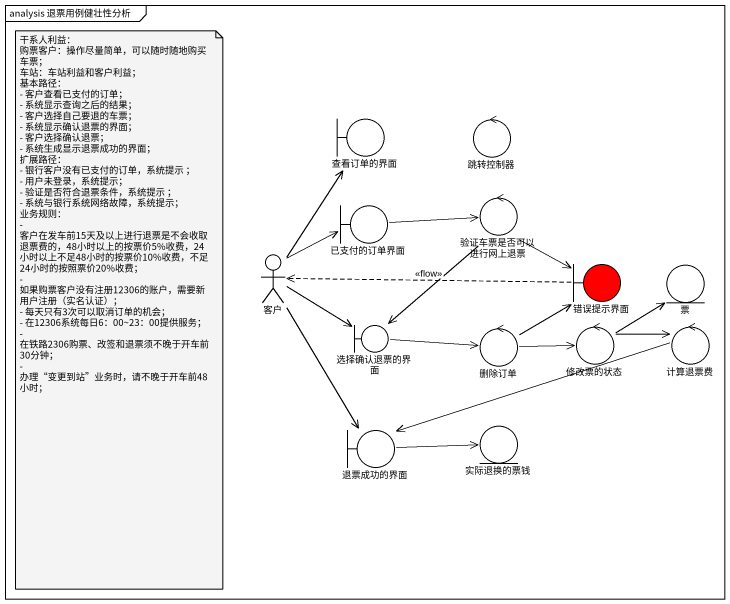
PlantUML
@startuml
mainframe analysis 退票用例健壮性分析
boundary 查看订单的界面
control 跳转控制器
boundary 已支付的订单界面
control 验证车票是否可以进行网上退票
actor 客户
boundary 错误提示界面 #FF0000
entity 票
boundary 选择确认退票的界面
control 删除订单
control 修改票的状态
control 计算退票费
boundary 退票成功的界面
entity 实际退换的票钱
已支付的订单界面 -right-> 验证车票是否可以进行网上退票
验证车票是否可以进行网上退票 -right-> 错误提示界面
验证车票是否可以进行网上退票 --> 选择确认退票的界面
客户 -up-> 查看订单的界面
客户 -up-> 已支付的订单界面
客户 -right-> 选择确认退票的界面
客户 --> 退票成功的界面
错误提示界面 .left.> 客户 : <<flow>>
选择确认退票的界面 -right-> 删除订单
删除订单 -up-> 错误提示界面
删除订单 -right-> 修改票的状态
修改票的状态 -up-> 票
修改票的状态 -right-> 计算退票费
计算退票费 -left-> 退票成功的界面
退票成功的界面 -right-> 实际退换的票钱
note as N1
  干系人利益：
  购票客户：操作尽量简单，可以随时随地购买车票；
  车站：车站利益和客户利益；
  基本路径：
  - 客户查看已支付的订单；
  - 系统显示查询之后的结果；
  - 客户选择自己要退的车票；
  - 系统显示确认退票的界面；
  - 客户选择确认退票；
  - 系统生成显示退票成功的界面；
  扩展路径：
  - 银行客户没有已支付的订单，系统提示 ；
  - 用户未登录，系统提示；
  - 验证是否符合退票条件，系统提示 ；
  - 系统与银行系统网络故障，系统提示；
  业务规则：
  - 客户在发车前15天及以上进行退票是不会收取退票费的，48小时以上的按票价5%收费，24小时以上不足48小时的按票价10%收费，不足24小时的按照票价20%收费；
  - 如果购票客户没有注册12306的账户，需要新用户注册（实名认证）；
  - 每天只有3次可以取消订单的机会；
  - 在12306系统每日6：00~23：00提供服务；
  - 在铁路2306购票、改签和退票须不晚于开车前30分钟；
  - 办理“变更到站”业务时，请不晚于开车前48小时；
end note
@enduml
